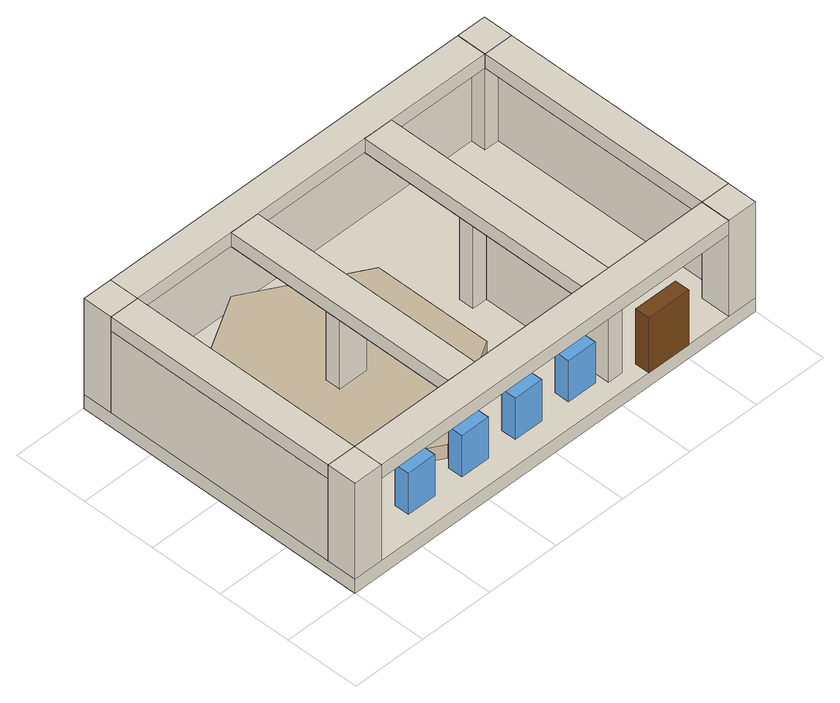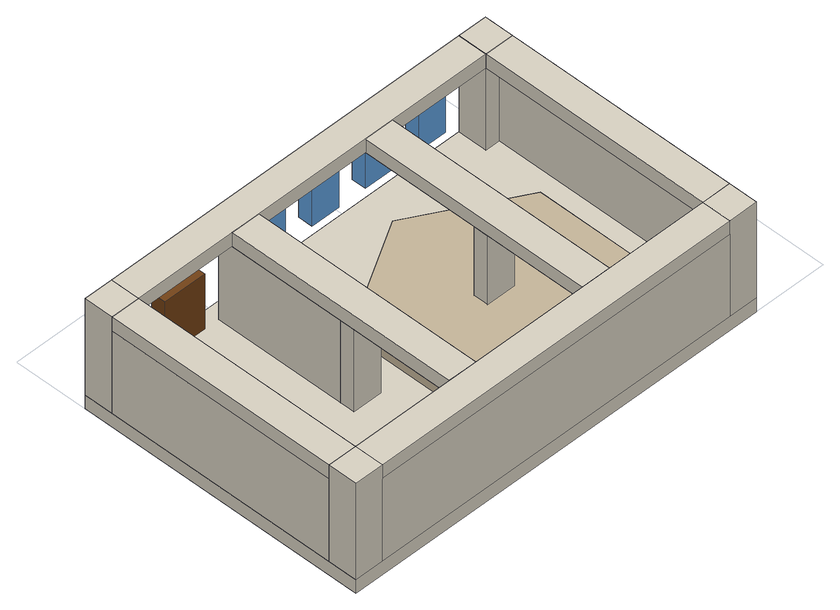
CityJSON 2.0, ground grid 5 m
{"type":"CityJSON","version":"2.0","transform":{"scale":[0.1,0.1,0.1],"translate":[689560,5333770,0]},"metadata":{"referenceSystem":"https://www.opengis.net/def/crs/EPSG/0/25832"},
"CityObjects":{
"building1":{"type":"Building","attributes":{"description":"Bldg004 is a building object with \"BuildingConstructiveElement\" features with Solid geometries. Solid geometries consist of Orientable Surfaces and Polygons.","name":"Building 004","Height.highReference":"highestRoofEdge","Height.lowReference":"lowestGroundPoint","Height.status":"measured","measuredHeight":9},"children":["building1-1","building1-2","building1-3","building1-4","building1-5","building1-6","building1-7","building1-8","building1-9","building1-10","building1-11","building1-12","building1-13","building1-14","building1-15","building1-16","building1-17","building1-18","building1-19"]},
"building1-1":{"type":"BuildingConstructiveElement","attributes":{"name":"floor","function":"IfcSlab"},"parents":["building1"],"geometry":[{"type":"Solid","lod":"1","boundaries":[[[[0,1,2,3]],[[4,5,6,7]],[[5,4,3,2]],[[4,7,0,3]],[[6,5,2,1]],[[7,6,1,0]]]]}]},
"building1-2":{"type":"BuildingConstructiveElement","attributes":{"name":"exteriorwall_north","function":"IfcWall"},"parents":["building1"],"geometry":[{"type":"Solid","lod":"1","boundaries":[[[[8,9,10,11]],[[12,13,14,15]],[[13,8,11,14]],[[14,11,10,15]],[[12,9,8,13]],[[9,12,15,10]]]]}]},
"building1-3":{"type":"BuildingConstructiveElement","attributes":{"name":"exteriorwall_west","function":"IfcWall"},"parents":["building1"],"geometry":[{"type":"Solid","lod":"1","boundaries":[[[[16,17,18,19]],[[20,21,22,23]],[[19,18,23,22]],[[21,20,17,16]],[[19,16,21,22]],[[17,20,23,18]]]]}]},
"building1-4":{"type":"BuildingConstructiveElement","attributes":{"name":"exteriorwall_east","function":"IfcWall"},"parents":["building1"],"geometry":[{"type":"Solid","lod":"1","boundaries":[[[[24,25,26,27]],[[28,29,30,31]],[[27,26,31,30]],[[29,28,25,24]],[[29,24,27,30]],[[25,28,31,26]]]]}]},
"building1-5":{"type":"BuildingConstructiveElement","attributes":{"name":"exteriorwall_south","function":"IfcWall"},"parents":["building1"],"geometry":[{"type":"Solid","lod":"1","boundaries":[[[[32,33,34,35]],[[36,37,38,39]],[[37,32,35,38]],[[33,36,39,34]],[[34,39,38,35]],[[32,37,36,33]],[[40,41,42,43]],[[44,45,46,47]],[[45,40,43,46]],[[41,44,47,42]],[[42,47,46,43]],[[40,45,44,41]],[[48,49,50,51]],[[52,53,54,55]],[[53,48,51,54]],[[49,52,55,50]],[[50,55,54,51]],[[48,53,52,49]],[[56,57,58,59]],[[60,61,62,63]],[[61,56,59,62]],[[57,60,63,58]],[[58,63,62,59]],[[56,61,60,57]],[[64,65,66,67]],[[68,69,70,71]],[[65,68,71,66]],[[69,64,67,70]],[[66,71,70,67]],[[64,69,68,65]]]],"semantics":{"surfaces":[{"type":"Door"},{"type":"Window"}],"values":[[0,0,0,0,0,0,1,1,1,1,1,1,1,1,1,1,1,1,1,1,1,1,1,1,1,1,1,1,1,1]]}}]},
"building1-6":{"type":"BuildingConstructiveElement","attributes":{"name":"column_northeast","function":"IfcColumn"},"parents":["building1"],"geometry":[{"type":"Solid","lod":"1","boundaries":[[[[1,8,72,73]],[[25,1,73,74]],[[74,73,72,75]],[[76,8,1,25]],[[8,76,75,72]],[[76,25,74,75]]]]}]},
"building1-7":{"type":"BuildingConstructiveElement","attributes":{"name":"column_northwest","function":"IfcColumn"},"parents":["building1"],"geometry":[{"type":"Solid","lod":"1","boundaries":[[[[2,20,77,78]],[[9,2,78,79]],[[20,80,81,77]],[[80,9,79,81]],[[81,79,78,77]],[[20,2,9,80]]]]}]},
"building1-8":{"type":"BuildingConstructiveElement","attributes":{"name":"column_southeast","function":"IfcColumn"},"parents":["building1"],"geometry":[{"type":"Solid","lod":"1","boundaries":[[[[82,0,83,84]],[[0,24,85,83]],[[86,82,84,87]],[[24,86,87,85]],[[83,85,87,84]],[[82,86,24,0]]]]}]},
"building1-9":{"type":"BuildingConstructiveElement","attributes":{"name":"column_southwest","function":"IfcColumn"},"parents":["building1"],"geometry":[{"type":"Solid","lod":"1","boundaries":[[[[21,3,88,89]],[[3,90,91,88]],[[90,92,93,91]],[[92,21,89,93]],[[91,93,89,88]],[[3,21,92,90]]]]}]},
"building1-10":{"type":"BuildingConstructiveElement","attributes":{"name":"beam_east","function":"IfcBeam"},"parents":["building1"],"geometry":[{"type":"Solid","lod":"1","boundaries":[[[[27,26,74,85]],[[26,94,75,74]],[[95,27,85,87]],[[94,95,87,75]],[[26,94,95,27]],[[85,74,75,87]]]]}]},
"building1-11":{"type":"BuildingConstructiveElement","attributes":{"name":"beam_north","function":"IfcBeam"},"parents":["building1"],"geometry":[{"type":"Solid","lod":"1","boundaries":[[[[11,10,79,72]],[[94,11,72,75]],[[96,94,75,81]],[[10,96,81,79]],[[96,10,11,94]],[[75,72,79,81]]]]}]},
"building1-12":{"type":"BuildingConstructiveElement","attributes":{"name":"beam_south","function":"IfcBeam"},"parents":["building1"],"geometry":[{"type":"Solid","lod":"1","boundaries":[[[[97,98,84,91]],[[95,99,93,87]],[[98,95,87,84]],[[84,87,93,91]],[[97,99,95,98]],[[99,97,91,93]]]]}]},
"building1-13":{"type":"BuildingConstructiveElement","attributes":{"name":"beam_west","function":"IfcBeam"},"parents":["building1"],"geometry":[{"type":"Solid","lod":"1","boundaries":[[[[23,22,89,77]],[[93,99,22,89]],[[96,23,77,81]],[[99,96,81,93]],[[93,81,77,89]],[[22,23,96,99]]]]}]},
"building1-14":{"type":"BuildingConstructiveElement","attributes":{"name":"beam_mid_east","function":"IfcBeam"},"parents":["building1"],"geometry":[{"type":"Solid","lod":"1","boundaries":[[[[100,101,102,103]],[[104,105,106,107]],[[105,104,103,102]],[[104,107,100,103]],[[106,105,102,101]],[[107,106,101,100]]]]}]},
"building1-15":{"type":"BuildingConstructiveElement","attributes":{"name":"beam_mid_west","function":"IfcBeam"},"parents":["building1"],"geometry":[{"type":"Solid","lod":"1","boundaries":[[[[108,109,110,111]],[[112,113,114,115]],[[113,112,111,110]],[[112,115,108,111]],[[114,113,110,109]],[[115,114,109,108]]]]}]},
"building1-16":{"type":"BuildingConstructiveElement","attributes":{"name":"interior wall","function":"IfcWall"},"parents":["building1"],"geometry":[{"type":"Solid","lod":"1","boundaries":[[[[116,117,118,119]],[[120,121,122,123]],[[121,120,119,118]],[[120,123,116,119]],[[122,121,118,117]],[[123,122,117,116]]]]}]},
"building1-17":{"type":"BuildingConstructiveElement","attributes":{"name":"interior column east","isStructuralElement":"true","function":"IfcColumn"},"parents":["building1"],"geometry":[{"type":"Solid","lod":"1","boundaries":[[[[124,122,117,125]],[[126,127,128,129]],[[122,126,129,117]],[[127,124,125,128]],[[117,129,128,125]],[[124,127,126,122]]]]}]},
"building1-18":{"type":"BuildingConstructiveElement","attributes":{"name":"interior column west","isStructuralElement":"true","function":"IfcColumn"},"parents":["building1"],"geometry":[{"type":"Solid","lod":"1","boundaries":[[[[130,131,132,133]],[[134,135,136,137]],[[131,134,137,132]],[[135,130,133,136]],[[132,137,136,133]],[[130,135,134,131]]]]}]},
"building1-19":{"type":"BuildingInstallation","attributes":{"name":"Indoor Stage (Step)","function":"IfcSlab"},"parents":["building1"],"geometry":[{"type":"Solid","lod":"1","boundaries":[[[[138,139,140,141,142,143]],[[144,145,146,147,148,149]],[[145,144,143,142]],[[146,145,142,141]],[[144,149,138,143]],[[149,148,139,138]],[[148,147,140,139]],[[147,146,141,140]]]]}]}
},
"vertices":[
[300,0,10],[300,200,10],[0,200,10],[0,0,10],[0,0,0],[0,200,0],[300,200,0],[300,0,0],
[280,200,10],[20,200,10],[20,200,70],[280,200,70],[20,190,10],[280,190,10],[280,190,70],[20,190,70],
[10,20,10],[10,180,10],[10,180,70],[10,20,70],[0,180,10],[0,20,10],[0,20,70],[0,180,70],
[300,20,10],[300,180,10],[300,180,70],[300,20,70],[290,180,10],[290,20,10],[290,20,70],[290,180,70],
[220,0,10],[250,0,10],[250,0,50],[220,0,50],[250,10,10],[220,10,10],[220,10,50],[250,10,50],[40,0,30],[60,0,30],[60,0,60],[40,0,60],[60,10,30],[40,10,30],[40,10,60],[60,10,60],[80,0,30],[100,0,30],[100,0,60],[80,0,60],[100,10,30],[80,10,30],[80,10,60],[100,10,60],[120,0,30],[140,0,30],[140,0,60],[120,0,60],[140,10,30],[120,10,30],[120,10,60],[140,10,60],[160,0,30],[180,0,30],[180,0,60],[160,0,60],[180,10,30],[160,10,30],[160,10,60],[180,10,60],
[280,200,80],[300,200,80],[300,180,80],[280,180,80],[280,180,10],
[0,180,80],[0,200,80],[20,200,80],[20,180,10],[20,180,80],
[280,0,10],[300,0,80],[280,0,80],[300,20,80],[280,20,10],[280,20,80],
[0,0,80],[0,20,80],[20,0,10],[20,0,80],[20,20,10],[20,20,80],
[280,180,70],[280,20,70],
[20,180,70],
[20,0,70],[280,0,70],[20,20,70],
[210,20,80],[210,180,80],[190,180,80],[190,20,80],[190,20,70],[190,180,70],[210,180,70],[210,20,70],
[110,20,80],[110,180,80],[90,180,80],[90,20,80],[90,20,70],[90,180,70],[110,180,70],[110,20,70],
[210,10,70],[210,100,70],[200,100,70],[200,10,70],[200,10,10],[200,100,10],[210,100,10],[210,10,10],
[190,100,10],[190,100,70],[210,110,10],[190,110,10],[190,110,70],[210,110,70],
[90,100,10],[110,100,10],[110,100,70],[90,100,70],[110,110,10],[90,110,10],[90,110,70],[110,110,70],
[170,150,10],[170,70,10],[100,30,10],[30,70,10],[30,150,10],[100,190,10],[100,190,20],[30,150,20],[30,70,20],[100,30,20],[170,70,20],[170,150,20]
]}
